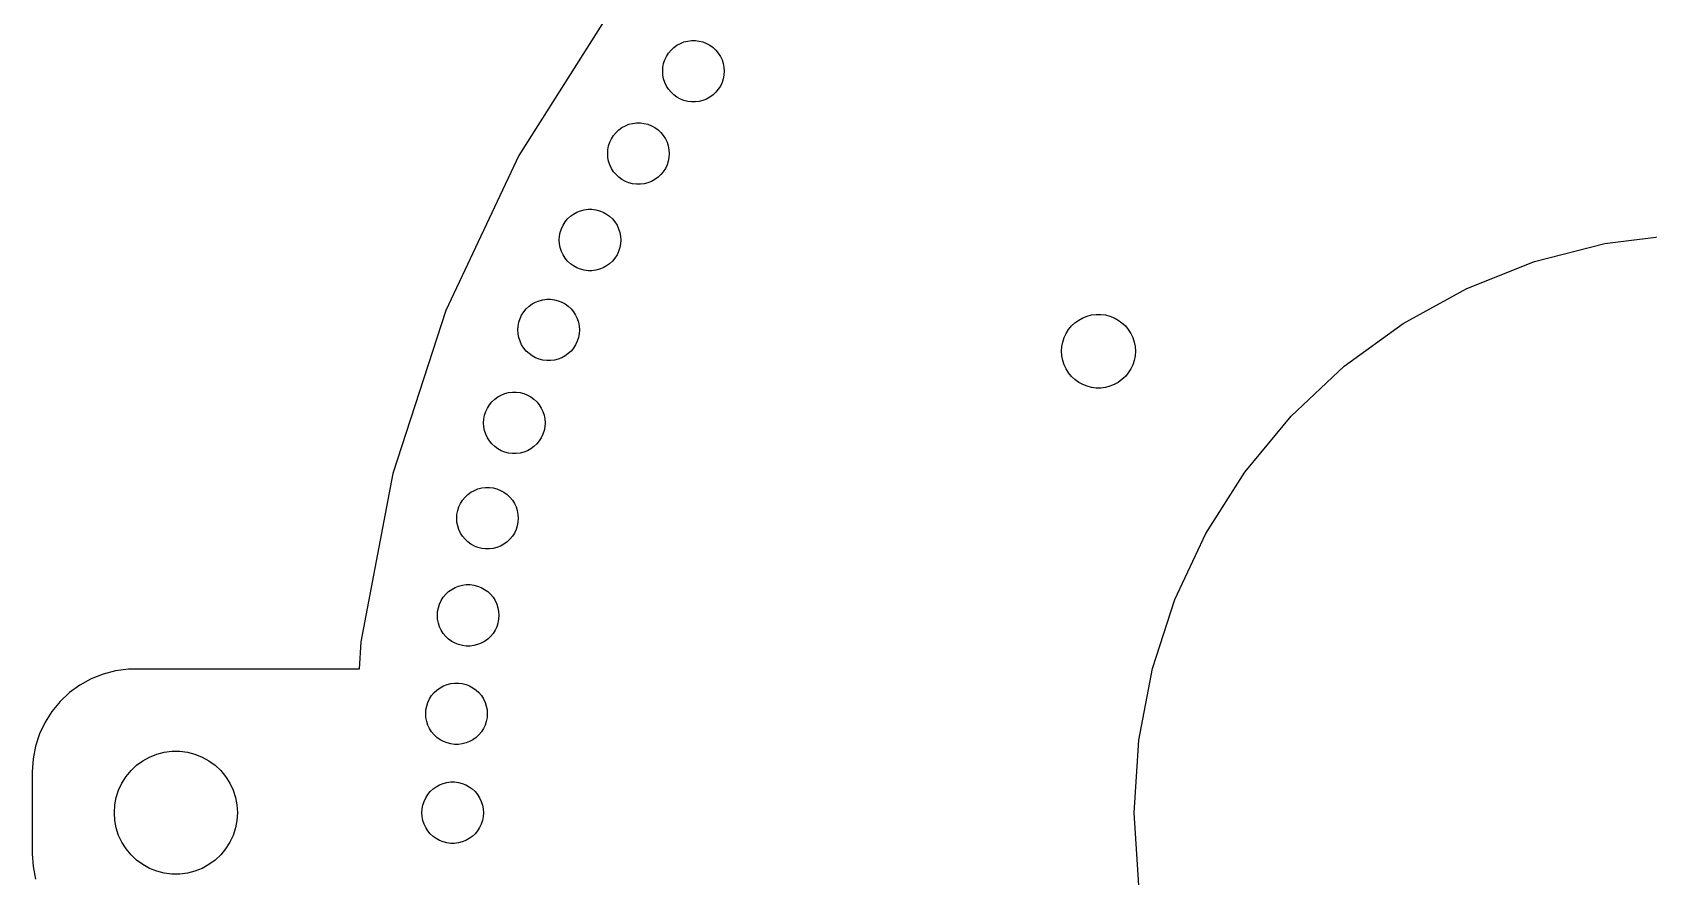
# Model space of a CAD drawing. Header units: metres. Extents: x -82 to 82, y -82 to 82.
# Drawn here: x -82 to -3.2, y -3.1 to 38 of the extents above; entities that cross this region are included whole.
import ezdxf

# ---------------------------------------------------------------- set-up
doc = ezdxf.new("R2010")
doc.units = ezdxf.units.M

msp = doc.modelspace()

# ---------------------------------------------------------------- linework, layer by layer
for p, q in [((-53.7996, 39.0877), (-58.2744, 32.0366)), ((-50.9681, 37.0305), (-50.848, 37.1756)), ((-50.848, 37.1756), (-50.7107, 37.3046)), ((-50.7107, 37.3046), (-50.5583, 37.4153)), ((-50.5583, 37.4153), (-50.3932, 37.506)), ((-50.3932, 37.506), (-50.2181, 37.5754)), ((-50.2181, 37.5754), (-50.0356, 37.6222)), ((-50.0356, 37.6222), (-49.8487, 37.6458)), ((-49.8487, 37.6458), (-49.6604, 37.6458)), ((-49.6604, 37.6458), (-49.4735, 37.6222)), ((-49.4735, 37.6222), (-49.291, 37.5754)), ((-49.291, 37.5754), (-49.1159, 37.506)), ((-49.1159, 37.506), (-48.9508, 37.4153)), ((-48.9508, 37.4153), (-48.7984, 37.3046)), ((-48.7984, 37.3046), (-48.6611, 37.1756)), ((-48.6611, 37.1756), (-48.541, 37.0305)), ((-51.2545, 36.1488), (-51.2427, 36.3368)), ((-51.2427, 36.3368), (-51.2074, 36.5218)), ((-51.2074, 36.5218), (-51.1492, 36.701)), ((-51.1492, 36.701), (-51.069, 36.8714)), ((-51.069, 36.8714), (-50.9681, 37.0305)), ((-48.541, 37.0305), (-48.4401, 36.8714)), ((-48.4401, 36.8714), (-48.3599, 36.701)), ((-48.3599, 36.701), (-48.3017, 36.5218)), ((-48.3017, 36.5218), (-48.2664, 36.3368)), ((-48.2664, 36.3368), (-48.2545, 36.1488)), ((-51.2427, 35.9608), (-51.2545, 36.1488)), ((-51.2074, 35.7758), (-51.2427, 35.9608)), ((-51.1492, 35.5966), (-51.2074, 35.7758)), ((-51.069, 35.4262), (-51.1492, 35.5966)), ((-48.3599, 35.5966), (-48.4401, 35.4262)), ((-48.3017, 35.7758), (-48.3599, 35.5966)), ((-48.2664, 35.9608), (-48.3017, 35.7758)), ((-48.2545, 36.1488), (-48.2664, 35.9608)), ((-50.9681, 35.2671), (-51.069, 35.4262)), ((-50.848, 35.122), (-50.9681, 35.2671)), ((-50.7107, 34.993), (-50.848, 35.122)), ((-50.5583, 34.8823), (-50.7107, 34.993)), ((-50.3932, 34.7915), (-50.5583, 34.8823)), ((-50.2181, 34.7222), (-50.3932, 34.7915)), ((-50.0356, 34.6754), (-50.2181, 34.7222)), ((-49.291, 34.7222), (-49.4735, 34.6754)), ((-49.1159, 34.7915), (-49.291, 34.7222)), ((-48.9508, 34.8823), (-49.1159, 34.7915)), ((-48.7984, 34.993), (-48.9508, 34.8823)), ((-48.6611, 35.122), (-48.7984, 34.993)), ((-48.541, 35.2671), (-48.6611, 35.122)), ((-48.4401, 35.4262), (-48.541, 35.2671)), ((-49.8487, 34.6517), (-50.0356, 34.6754)), ((-49.6604, 34.6517), (-49.8487, 34.6517)), ((-49.4735, 34.6754), (-49.6604, 34.6517)), ((-53.6509, 33.0153), (-53.5308, 33.1605)), ((-53.5308, 33.1605), (-53.3935, 33.2894)), ((-53.3935, 33.2894), (-53.2411, 33.4001)), ((-53.2411, 33.4001), (-53.076, 33.4909)), ((-53.076, 33.4909), (-52.9009, 33.5602)), ((-52.9009, 33.5602), (-52.7184, 33.6071)), ((-52.7184, 33.6071), (-52.5316, 33.6307)), ((-52.5316, 33.6307), (-52.3432, 33.6307)), ((-52.3432, 33.6307), (-52.1563, 33.6071)), ((-52.1563, 33.6071), (-51.9738, 33.5602)), ((-51.9738, 33.5602), (-51.7987, 33.4909)), ((-51.7987, 33.4909), (-51.6336, 33.4001)), ((-51.6336, 33.4001), (-51.4812, 33.2894)), ((-51.4812, 33.2894), (-51.3439, 33.1605)), ((-51.3439, 33.1605), (-51.2238, 33.0153)), ((-53.9255, 32.3217), (-53.8902, 32.5067)), ((-53.8902, 32.5067), (-53.832, 32.6858)), ((-53.832, 32.6858), (-53.7518, 32.8563)), ((-53.7518, 32.8563), (-53.6509, 33.0153)), ((-51.2238, 33.0153), (-51.1229, 32.8563)), ((-51.1229, 32.8563), (-51.0427, 32.6858)), ((-51.0427, 32.6858), (-50.9845, 32.5067)), ((-50.9845, 32.5067), (-50.9492, 32.3217)), ((-58.2744, 32.0366), (-61.8301, 24.4803)), ((-53.9374, 32.1337), (-53.9255, 32.3217)), ((-53.9255, 31.9456), (-53.9374, 32.1337)), ((-53.8902, 31.7606), (-53.9255, 31.9456)), ((-53.832, 31.5815), (-53.8902, 31.7606)), ((-53.7518, 31.411), (-53.832, 31.5815)), ((-51.0427, 31.5815), (-51.1229, 31.411)), ((-50.9845, 31.7606), (-51.0427, 31.5815)), ((-50.9492, 31.9456), (-50.9845, 31.7606)), ((-50.9492, 32.3217), (-50.9374, 32.1337)), ((-50.9374, 32.1337), (-50.9492, 31.9456)), ((-53.6509, 31.252), (-53.7518, 31.411)), ((-53.5308, 31.1068), (-53.6509, 31.252)), ((-53.3935, 30.9779), (-53.5308, 31.1068)), ((-53.2411, 30.8672), (-53.3935, 30.9779)), ((-53.076, 30.7764), (-53.2411, 30.8672)), ((-52.9009, 30.7071), (-53.076, 30.7764)), ((-51.7987, 30.7764), (-51.9738, 30.7071)), ((-51.6336, 30.8672), (-51.7987, 30.7764)), ((-51.4812, 30.9779), (-51.6336, 30.8672)), ((-51.3439, 31.1068), (-51.4812, 30.9779)), ((-51.2238, 31.252), (-51.3439, 31.1068)), ((-51.1229, 31.411), (-51.2238, 31.252)), ((-52.7184, 30.6602), (-52.9009, 30.7071)), ((-52.5316, 30.6366), (-52.7184, 30.6602)), ((-52.3432, 30.6366), (-52.5316, 30.6366)), ((-52.1563, 30.6602), (-52.3432, 30.6366)), ((-51.9738, 30.7071), (-52.1563, 30.6602)), ((-55.753, 29.0762), (-55.6006, 29.1869)), ((-55.6006, 29.1869), (-55.4356, 29.2776)), ((-55.4356, 29.2776), (-55.2604, 29.347)), ((-55.2604, 29.347), (-55.078, 29.3938)), ((-55.078, 29.3938), (-54.8911, 29.4174)), ((-54.8911, 29.4174), (-54.7027, 29.4174)), ((-54.7027, 29.4174), (-54.5158, 29.3938)), ((-54.5158, 29.3938), (-54.3334, 29.347)), ((-54.3334, 29.347), (-54.1582, 29.2776)), ((-54.1582, 29.2776), (-53.9931, 29.1869)), ((-53.9931, 29.1869), (-53.8408, 29.0762)), ((-56.2498, 28.2934), (-56.1916, 28.4726)), ((-56.1916, 28.4726), (-56.1114, 28.643)), ((-56.1114, 28.643), (-56.0104, 28.8021)), ((-56.0104, 28.8021), (-55.8904, 28.9472)), ((-55.8904, 28.9472), (-55.753, 29.0762)), ((-53.8408, 29.0762), (-53.7034, 28.9472)), ((-53.7034, 28.9472), (-53.5834, 28.8021)), ((-53.5834, 28.8021), (-53.4824, 28.643)), ((-53.4824, 28.643), (-53.4022, 28.4726)), ((-53.4022, 28.4726), (-53.344, 28.2934)), ((-56.2969, 27.9204), (-56.2851, 28.1084)), ((-56.2851, 27.7324), (-56.2969, 27.9204)), ((-56.2851, 28.1084), (-56.2498, 28.2934)), ((-56.2498, 27.5474), (-56.2851, 27.7324)), ((-53.344, 28.2934), (-53.3087, 28.1084)), ((-53.3087, 27.7324), (-53.344, 27.5474)), ((-53.3087, 28.1084), (-53.2969, 27.9204)), ((-53.2969, 27.9204), (-53.3087, 27.7324)), ((-8.72972, 26.8673), (-5.29352, 27.7496)), ((-5.29352, 27.7496), (-1.77382, 28.1942)), ((-56.1916, 27.3682), (-56.2498, 27.5474)), ((-56.1114, 27.1978), (-56.1916, 27.3682)), ((-56.0104, 27.0387), (-56.1114, 27.1978)), ((-55.8904, 26.8936), (-56.0104, 27.0387)), ((-55.753, 26.7646), (-55.8904, 26.8936)), ((-53.7034, 26.8936), (-53.8408, 26.7646)), ((-53.5834, 27.0387), (-53.7034, 26.8936)), ((-53.4824, 27.1978), (-53.5834, 27.0387)), ((-53.4022, 27.3682), (-53.4824, 27.1978)), ((-53.344, 27.5474), (-53.4022, 27.3682)), ((-12.0283, 25.5614), (-8.72972, 26.8673)), ((-55.6006, 26.6539), (-55.753, 26.7646)), ((-55.4356, 26.5632), (-55.6006, 26.6539)), ((-55.2604, 26.4938), (-55.4356, 26.5632)), ((-55.078, 26.447), (-55.2604, 26.4938)), ((-54.8911, 26.4234), (-55.078, 26.447)), ((-54.7027, 26.4234), (-54.8911, 26.4234)), ((-54.5158, 26.447), (-54.7027, 26.4234)), ((-54.3334, 26.4938), (-54.5158, 26.447)), ((-54.1582, 26.5632), (-54.3334, 26.4938)), ((-53.9931, 26.6539), (-54.1582, 26.5632)), ((-53.8408, 26.7646), (-53.9931, 26.6539)), ((-15.1371, 23.8523), (-12.0283, 25.5614)), ((-61.8301, 24.4803), (-64.4108, 16.5379)), ((-58.0321, 24.4167), (-57.912, 24.5618)), ((-57.912, 24.5618), (-57.7747, 24.6908)), ((-57.7747, 24.6908), (-57.6223, 24.8015)), ((-57.6223, 24.8015), (-57.4573, 24.8923)), ((-57.4573, 24.8923), (-57.2821, 24.9616)), ((-57.2821, 24.9616), (-57.0997, 25.0085)), ((-57.0997, 25.0085), (-56.9128, 25.0321)), ((-56.9128, 25.0321), (-56.7244, 25.0321)), ((-56.7244, 25.0321), (-56.5375, 25.0085)), ((-56.5375, 25.0085), (-56.3551, 24.9616)), ((-56.3551, 24.9616), (-56.1799, 24.8923)), ((-56.1799, 24.8923), (-56.0148, 24.8015)), ((-56.0148, 24.8015), (-55.8624, 24.6908)), ((-55.8624, 24.6908), (-55.7251, 24.5618)), ((-55.7251, 24.5618), (-55.6051, 24.4167)), ((-58.3186, 23.535), (-58.3068, 23.723)), ((-58.3068, 23.723), (-58.2715, 23.9081)), ((-58.2715, 23.9081), (-58.2133, 24.0872)), ((-58.2133, 24.0872), (-58.133, 24.2577)), ((-58.133, 24.2577), (-58.0321, 24.4167)), ((-55.6051, 24.4167), (-55.5041, 24.2577)), ((-55.5041, 24.2577), (-55.4239, 24.0872)), ((-55.4239, 24.0872), (-55.3657, 23.9081)), ((-55.3657, 23.9081), (-55.3304, 23.723)), ((-55.3304, 23.723), (-55.3186, 23.535)), ((-31.4562, 23.558), (-31.3121, 23.7322)), ((-31.3121, 23.7322), (-31.1474, 23.8869)), ((-31.1474, 23.8869), (-30.9645, 24.0198)), ((-30.9645, 24.0198), (-30.7664, 24.1287)), ((-30.7664, 24.1287), (-30.5562, 24.2119)), ((-30.5562, 24.2119), (-30.3373, 24.2681)), ((-30.3373, 24.2681), (-30.113, 24.2964)), ((-30.113, 24.2964), (-29.887, 24.2964)), ((-29.887, 24.2964), (-29.6627, 24.2681)), ((-29.6627, 24.2681), (-29.4438, 24.2119)), ((-29.4438, 24.2119), (-29.2336, 24.1287)), ((-29.2336, 24.1287), (-29.0355, 24.0198)), ((-29.0355, 24.0198), (-28.8526, 23.8869)), ((-28.8526, 23.8869), (-28.6879, 23.7322)), ((-28.6879, 23.7322), (-28.5438, 23.558)), ((-18.0072, 21.767), (-15.1371, 23.8523)), ((-58.3068, 23.347), (-58.3186, 23.535)), ((-58.2715, 23.162), (-58.3068, 23.347)), ((-58.2133, 22.9828), (-58.2715, 23.162)), ((-58.133, 22.8124), (-58.2133, 22.9828)), ((-55.4239, 22.9828), (-55.5041, 22.8124)), ((-55.3657, 23.162), (-55.4239, 22.9828)), ((-55.3304, 23.347), (-55.3657, 23.162)), ((-55.3186, 23.535), (-55.3304, 23.347)), ((-31.7858, 22.7256), (-31.7434, 22.9476)), ((-31.7434, 22.9476), (-31.6736, 23.1626)), ((-31.6736, 23.1626), (-31.5773, 23.3672)), ((-31.5773, 23.3672), (-31.4562, 23.558)), ((-28.5438, 23.558), (-28.4226, 23.3672)), ((-28.4226, 23.3672), (-28.3264, 23.1626)), ((-28.3264, 23.1626), (-28.2565, 22.9476)), ((-28.2565, 22.9476), (-28.2142, 22.7256)), ((-58.0321, 22.6534), (-58.133, 22.8124)), ((-57.912, 22.5082), (-58.0321, 22.6534)), ((-57.7747, 22.3793), (-57.912, 22.5082)), ((-57.6223, 22.2685), (-57.7747, 22.3793)), ((-57.4573, 22.1778), (-57.6223, 22.2685)), ((-57.2821, 22.1084), (-57.4573, 22.1778)), ((-57.0997, 22.0616), (-57.2821, 22.1084)), ((-56.3551, 22.1084), (-56.5375, 22.0616)), ((-56.1799, 22.1778), (-56.3551, 22.1084)), ((-56.0148, 22.2685), (-56.1799, 22.1778)), ((-55.8624, 22.3793), (-56.0148, 22.2685)), ((-55.7251, 22.5082), (-55.8624, 22.3793)), ((-55.6051, 22.6534), (-55.7251, 22.5082)), ((-55.5041, 22.8124), (-55.6051, 22.6534)), ((-31.8, 22.5), (-31.7858, 22.7256)), ((-31.7858, 22.2744), (-31.8, 22.5)), ((-31.7434, 22.0524), (-31.7858, 22.2744)), ((-28.2142, 22.2744), (-28.2565, 22.0524)), ((-28.2142, 22.7256), (-28.2, 22.5)), ((-28.2, 22.5), (-28.2142, 22.2744)), ((-56.9128, 22.038), (-57.0997, 22.0616)), ((-56.7244, 22.038), (-56.9128, 22.038)), ((-56.5375, 22.0616), (-56.7244, 22.038)), ((-31.6736, 21.8374), (-31.7434, 22.0524)), ((-31.5773, 21.6328), (-31.6736, 21.8374)), ((-31.4562, 21.442), (-31.5773, 21.6328)), ((-31.3121, 21.2678), (-31.4562, 21.442)), ((-28.5438, 21.442), (-28.6879, 21.2678)), ((-28.4226, 21.6328), (-28.5438, 21.442)), ((-28.3264, 21.8374), (-28.4226, 21.6328)), ((-28.2565, 22.0524), (-28.3264, 21.8374)), ((-20.5934, 19.3385), (-18.0072, 21.767)), ((-58.771, 20.478), (-58.5842, 20.5016)), ((-58.5842, 20.5016), (-58.3958, 20.5016)), ((-58.3958, 20.5016), (-58.2089, 20.478)), ((-31.1474, 21.1131), (-31.3121, 21.2678)), ((-30.9645, 20.9802), (-31.1474, 21.1131)), ((-30.7664, 20.8713), (-30.9645, 20.9802)), ((-30.5562, 20.7881), (-30.7664, 20.8713)), ((-30.3373, 20.7319), (-30.5562, 20.7881)), ((-30.113, 20.7036), (-30.3373, 20.7319)), ((-29.887, 20.7036), (-30.113, 20.7036)), ((-29.6627, 20.7319), (-29.887, 20.7036)), ((-29.4438, 20.7881), (-29.6627, 20.7319)), ((-29.2336, 20.8713), (-29.4438, 20.7881)), ((-29.0355, 20.9802), (-29.2336, 20.8713)), ((-28.8526, 21.1131), (-29.0355, 20.9802)), ((-28.6879, 21.2678), (-28.8526, 21.1131)), ((-59.8846, 19.5567), (-59.8044, 19.7272)), ((-59.8044, 19.7272), (-59.7035, 19.8862)), ((-59.7035, 19.8862), (-59.5834, 20.0314)), ((-59.5834, 20.0314), (-59.4461, 20.1603)), ((-59.4461, 20.1603), (-59.2937, 20.271)), ((-59.2937, 20.271), (-59.1286, 20.3618)), ((-59.1286, 20.3618), (-58.9535, 20.4311)), ((-58.9535, 20.4311), (-58.771, 20.478)), ((-58.2089, 20.478), (-58.0264, 20.4311)), ((-58.0264, 20.4311), (-57.8513, 20.3618)), ((-57.8513, 20.3618), (-57.6862, 20.271)), ((-57.6862, 20.271), (-57.5338, 20.1603)), ((-57.5338, 20.1603), (-57.3965, 20.0314)), ((-57.3965, 20.0314), (-57.2764, 19.8862)), ((-57.2764, 19.8862), (-57.1755, 19.7272)), ((-57.1755, 19.7272), (-57.0953, 19.5567)), ((-59.99, 19.0045), (-59.9781, 19.1925)), ((-59.9781, 18.8165), (-59.99, 19.0045)), ((-59.9781, 19.1925), (-59.9428, 19.3776)), ((-59.9428, 19.3776), (-59.8846, 19.5567)), ((-57.0953, 19.5567), (-57.0371, 19.3776)), ((-57.0371, 19.3776), (-57.0018, 19.1925)), ((-57.0018, 19.1925), (-56.99, 19.0045)), ((-56.99, 19.0045), (-57.0018, 18.8165)), ((-22.8547, 16.6049), (-20.5934, 19.3385)), ((-59.9428, 18.6315), (-59.9781, 18.8165)), ((-59.8846, 18.4523), (-59.9428, 18.6315)), ((-59.8044, 18.2819), (-59.8846, 18.4523)), ((-59.7035, 18.1229), (-59.8044, 18.2819)), ((-57.1755, 18.2819), (-57.2764, 18.1229)), ((-57.0953, 18.4523), (-57.1755, 18.2819)), ((-57.0371, 18.6315), (-57.0953, 18.4523)), ((-57.0018, 18.8165), (-57.0371, 18.6315)), ((-59.5834, 17.9777), (-59.7035, 18.1229)), ((-59.4461, 17.8488), (-59.5834, 17.9777)), ((-59.2937, 17.7381), (-59.4461, 17.8488)), ((-59.1286, 17.6473), (-59.2937, 17.7381)), ((-58.9535, 17.578), (-59.1286, 17.6473)), ((-58.771, 17.5311), (-58.9535, 17.578)), ((-58.5842, 17.5075), (-58.771, 17.5311)), ((-58.3958, 17.5075), (-58.5842, 17.5075)), ((-58.2089, 17.5311), (-58.3958, 17.5075)), ((-58.0264, 17.578), (-58.2089, 17.5311)), ((-57.8513, 17.6473), (-58.0264, 17.578)), ((-57.6862, 17.7381), (-57.8513, 17.6473)), ((-57.5338, 17.8488), (-57.6862, 17.7381)), ((-57.3965, 17.9777), (-57.5338, 17.8488)), ((-57.2764, 18.1229), (-57.3965, 17.9777)), ((-24.7557, 13.6095), (-22.8547, 16.6049)), ((-64.4108, 16.5379), (-65.9756, 8.33466)), ((-60.4394, 15.7141), (-60.2643, 15.7835)), ((-60.2643, 15.7835), (-60.0818, 15.8303)), ((-60.0818, 15.8303), (-59.8949, 15.8539)), ((-59.8949, 15.8539), (-59.7066, 15.8539)), ((-59.7066, 15.8539), (-59.5197, 15.8303)), ((-59.5197, 15.8303), (-59.3372, 15.7835)), ((-59.3372, 15.7835), (-59.1621, 15.7141)), ((-61.1954, 14.9091), (-61.1152, 15.0795)), ((-61.1152, 15.0795), (-61.0143, 15.2386)), ((-61.0143, 15.2386), (-60.8942, 15.3837)), ((-60.8942, 15.3837), (-60.7569, 15.5126)), ((-60.7569, 15.5126), (-60.6045, 15.6234)), ((-60.6045, 15.6234), (-60.4394, 15.7141)), ((-59.1621, 15.7141), (-58.997, 15.6234)), ((-58.997, 15.6234), (-58.8446, 15.5126)), ((-58.8446, 15.5126), (-58.7073, 15.3837)), ((-58.7073, 15.3837), (-58.5872, 15.2386)), ((-58.5872, 15.2386), (-58.4863, 15.0795)), ((-58.4863, 15.0795), (-58.4061, 14.9091)), ((-61.3008, 14.3569), (-61.2889, 14.5449)), ((-61.2889, 14.1689), (-61.3008, 14.3569)), ((-61.2889, 14.5449), (-61.2536, 14.7299)), ((-61.2536, 14.7299), (-61.1954, 14.9091)), ((-58.4061, 14.9091), (-58.3479, 14.7299)), ((-58.3479, 14.7299), (-58.3126, 14.5449)), ((-58.3126, 14.5449), (-58.3008, 14.3569)), ((-58.3008, 14.3569), (-58.3126, 14.1689)), ((-61.2536, 13.9838), (-61.2889, 14.1689)), ((-61.1954, 13.8047), (-61.2536, 13.9838)), ((-61.1152, 13.6342), (-61.1954, 13.8047)), ((-61.0143, 13.4752), (-61.1152, 13.6342)), ((-60.8942, 13.3301), (-61.0143, 13.4752)), ((-58.5872, 13.4752), (-58.7073, 13.3301)), ((-58.4863, 13.6342), (-58.5872, 13.4752)), ((-58.4061, 13.8047), (-58.4863, 13.6342)), ((-58.3479, 13.9838), (-58.4061, 13.8047)), ((-58.3126, 14.1689), (-58.3479, 13.9838)), ((-26.2662, 10.3995), (-24.7557, 13.6095)), ((-60.7569, 13.2011), (-60.8942, 13.3301)), ((-60.6045, 13.0904), (-60.7569, 13.2011)), ((-60.4394, 12.9996), (-60.6045, 13.0904)), ((-60.2643, 12.9303), (-60.4394, 12.9996)), ((-60.0818, 12.8835), (-60.2643, 12.9303)), ((-59.8949, 12.8598), (-60.0818, 12.8835)), ((-59.7066, 12.8598), (-59.8949, 12.8598)), ((-59.5197, 12.8835), (-59.7066, 12.8598)), ((-59.3372, 12.9303), (-59.5197, 12.8835)), ((-59.1621, 12.9996), (-59.3372, 12.9303)), ((-58.997, 13.0904), (-59.1621, 12.9996)), ((-58.8446, 13.2011), (-58.997, 13.0904)), ((-58.7073, 13.3301), (-58.8446, 13.2011)), ((-61.3815, 10.978), (-61.2064, 11.0473)), ((-61.2064, 11.0473), (-61.0239, 11.0941)), ((-61.0239, 11.0941), (-60.837, 11.1178)), ((-60.837, 11.1178), (-60.6486, 11.1178)), ((-60.6486, 11.1178), (-60.4618, 11.0941)), ((-60.4618, 11.0941), (-60.2793, 11.0473)), ((-60.2793, 11.0473), (-60.1042, 10.978)), ((-62.1375, 10.1729), (-62.0573, 10.3433)), ((-62.0573, 10.3433), (-61.9564, 10.5024)), ((-61.9564, 10.5024), (-61.8363, 10.6475)), ((-61.8363, 10.6475), (-61.699, 10.7765)), ((-61.699, 10.7765), (-61.5466, 10.8872)), ((-61.5466, 10.8872), (-61.3815, 10.978)), ((-60.1042, 10.978), (-59.9391, 10.8872)), ((-59.9391, 10.8872), (-59.7867, 10.7765)), ((-59.7867, 10.7765), (-59.6494, 10.6475)), ((-59.6494, 10.6475), (-59.5293, 10.5024)), ((-59.5293, 10.5024), (-59.4284, 10.3433)), ((-59.4284, 10.3433), (-59.3482, 10.1729)), ((-27.3625, 7.02548), (-26.2662, 10.3995)), ((-62.2428, 9.62071), (-62.231, 9.80872)), ((-62.231, 9.43271), (-62.2428, 9.62071)), ((-62.231, 9.80872), (-62.1957, 9.99374)), ((-62.1957, 9.99374), (-62.1375, 10.1729)), ((-59.3482, 10.1729), (-59.2899, 9.99374)), ((-59.2899, 9.99374), (-59.2547, 9.80872)), ((-59.2547, 9.80872), (-59.2428, 9.62071)), ((-59.2428, 9.62071), (-59.2547, 9.43271)), ((-62.1957, 9.24768), (-62.231, 9.43271)), ((-62.1375, 9.06853), (-62.1957, 9.24768)), ((-62.0573, 8.89809), (-62.1375, 9.06853)), ((-61.9564, 8.73903), (-62.0573, 8.89809)), ((-61.8363, 8.59389), (-61.9564, 8.73903)), ((-59.5293, 8.73903), (-59.6494, 8.59389)), ((-59.4284, 8.89809), (-59.5293, 8.73903)), ((-59.3482, 9.06853), (-59.4284, 8.89809)), ((-59.2899, 9.24768), (-59.3482, 9.06853)), ((-59.2547, 9.43271), (-59.2899, 9.24768)), ((-65.9756, 8.33466), (-66.0602, 6.99013)), ((-61.699, 8.46494), (-61.8363, 8.59389)), ((-61.5466, 8.35422), (-61.699, 8.46494)), ((-61.3815, 8.26347), (-61.5466, 8.35422)), ((-61.2064, 8.19412), (-61.3815, 8.26347)), ((-61.0239, 8.14728), (-61.2064, 8.19412)), ((-60.837, 8.12367), (-61.0239, 8.14728)), ((-60.6486, 8.12367), (-60.837, 8.12367)), ((-60.4618, 8.14728), (-60.6486, 8.12367)), ((-60.2793, 8.19412), (-60.4618, 8.14728)), ((-60.1042, 8.26347), (-60.2793, 8.19412)), ((-59.9391, 8.35422), (-60.1042, 8.26347)), ((-59.7867, 8.46494), (-59.9391, 8.35422)), ((-59.6494, 8.59389), (-59.7867, 8.46494)), ((-79.1289, 6.52412), (-79.6791, 6.22163)), ((-78.5451, 6.75528), (-79.1289, 6.52412)), ((-77.9369, 6.91142), (-78.5451, 6.75528)), ((-77.3139, 6.99013), (-77.9369, 6.91142)), ((-66.0602, 6.99013), (-77.3139, 6.99013)), ((-61.5915, 6.29866), (-61.4046, 6.32227)), ((-61.4046, 6.32227), (-61.2162, 6.32227)), ((-61.2162, 6.32227), (-61.0293, 6.29866)), ((-28.0272, 3.54065), (-27.3625, 7.02548)), ((-80.1871, 5.85255), (-80.6448, 5.42273)), ((-79.6791, 6.22163), (-80.1871, 5.85255)), ((-62.7051, 5.37741), (-62.6249, 5.54785)), ((-62.6249, 5.54785), (-62.5239, 5.70691)), ((-62.5239, 5.70691), (-62.4039, 5.85205)), ((-62.4039, 5.85205), (-62.2665, 5.981)), ((-62.2665, 5.981), (-62.1142, 6.09172)), ((-62.1142, 6.09172), (-61.9491, 6.18246)), ((-61.9491, 6.18246), (-61.7739, 6.25182)), ((-61.7739, 6.25182), (-61.5915, 6.29866)), ((-61.0293, 6.29866), (-60.8469, 6.25182)), ((-60.8469, 6.25182), (-60.6717, 6.18246)), ((-60.6717, 6.18246), (-60.5067, 6.09172)), ((-60.5067, 6.09172), (-60.3543, 5.981)), ((-60.3543, 5.981), (-60.217, 5.85205)), ((-60.217, 5.85205), (-60.0969, 5.70691)), ((-60.0969, 5.70691), (-59.996, 5.54785)), ((-59.996, 5.54785), (-59.9157, 5.37741)), ((-81.0451, 4.93892), (-81.3815, 4.40877)), ((-80.6448, 5.42273), (-81.0451, 4.93892)), ((-62.8104, 4.82523), (-62.7986, 5.01323)), ((-62.7986, 4.63722), (-62.8104, 4.82523)), ((-62.7986, 5.01323), (-62.7633, 5.19826)), ((-62.7633, 5.19826), (-62.7051, 5.37741)), ((-59.9157, 5.37741), (-59.8575, 5.19826)), ((-59.8575, 5.19826), (-59.8222, 5.01323)), ((-59.8222, 5.01323), (-59.8104, 4.82523)), ((-59.8104, 4.82523), (-59.8222, 4.63722)), ((-81.3815, 4.40877), (-81.6489, 3.84062)), ((-62.7633, 4.45219), (-62.7986, 4.63722)), ((-62.7051, 4.27304), (-62.7633, 4.45219)), ((-62.6249, 4.1026), (-62.7051, 4.27304)), ((-62.5239, 3.94354), (-62.6249, 4.1026)), ((-62.4039, 3.7984), (-62.5239, 3.94354)), ((-60.0969, 3.94354), (-60.217, 3.7984)), ((-59.996, 4.1026), (-60.0969, 3.94354)), ((-59.9157, 4.27304), (-59.996, 4.1026)), ((-59.8575, 4.45219), (-59.9157, 4.27304)), ((-59.8222, 4.63722), (-59.8575, 4.45219)), ((-81.8429, 3.24344), (-81.9606, 2.62666)), ((-81.6489, 3.84062), (-81.8429, 3.24344)), ((-62.2665, 3.66946), (-62.4039, 3.7984)), ((-62.1142, 3.55873), (-62.2665, 3.66946)), ((-61.9491, 3.46799), (-62.1142, 3.55873)), ((-61.7739, 3.39864), (-61.9491, 3.46799)), ((-61.5915, 3.35179), (-61.7739, 3.39864)), ((-61.4046, 3.32819), (-61.5915, 3.35179)), ((-61.2162, 3.32819), (-61.4046, 3.32819)), ((-61.0293, 3.35179), (-61.2162, 3.32819)), ((-60.8469, 3.39864), (-61.0293, 3.35179)), ((-60.6717, 3.46799), (-60.8469, 3.39864)), ((-60.5067, 3.55873), (-60.6717, 3.46799)), ((-60.3543, 3.66946), (-60.5067, 3.55873)), ((-60.217, 3.7984), (-60.3543, 3.66946)), ((-28.25, 0), (-28.0272, 3.54065)), ((-81.9606, 2.62666), (-82, 2)), ((-76.9123, 2.31154), (-76.6075, 2.53297)), ((-76.6075, 2.53297), (-76.2773, 2.71448)), ((-76.2773, 2.71448), (-75.927, 2.85316)), ((-75.927, 2.85316), (-75.5621, 2.94685)), ((-75.5621, 2.94685), (-75.1884, 2.99408)), ((-75.1884, 2.99408), (-74.8116, 2.99408)), ((-74.8116, 2.99408), (-74.4379, 2.94685)), ((-74.4379, 2.94685), (-74.073, 2.85316)), ((-74.073, 2.85316), (-73.7227, 2.71448)), ((-73.7227, 2.71448), (-73.3925, 2.53297)), ((-73.3925, 2.53297), (-73.0877, 2.31154)), ((-82, 2), (-82, -2)), ((-77.6289, 1.44525), (-77.427, 1.76335)), ((-77.427, 1.76335), (-77.1869, 2.05363)), ((-77.1869, 2.05363), (-76.9123, 2.31154)), ((-73.0877, 2.31154), (-72.8131, 2.05363)), ((-72.8131, 2.05363), (-72.573, 1.76335)), ((-72.573, 1.76335), (-72.3711, 1.44525)), ((-77.9057, 0.74606), (-77.7893, 1.10437)), ((-77.7893, 1.10437), (-77.6289, 1.44525)), ((-72.3711, 1.44525), (-72.2107, 1.10437)), ((-72.2107, 1.10437), (-72.0943, 0.74606)), ((-62.8145, 0.72263), (-62.7135, 0.88167)), ((-62.7135, 0.88167), (-62.5934, 1.02681)), ((-62.5934, 1.02681), (-62.4561, 1.15576)), ((-62.4561, 1.15576), (-62.3037, 1.26648)), ((-62.3037, 1.26648), (-62.1387, 1.35724)), ((-62.1387, 1.35724), (-61.9635, 1.42657)), ((-61.9635, 1.42657), (-61.7811, 1.47342)), ((-61.7811, 1.47342), (-61.5942, 1.49704)), ((-61.5942, 1.49704), (-61.4058, 1.49704)), ((-61.4058, 1.49704), (-61.2189, 1.47342)), ((-61.2189, 1.47342), (-61.0365, 1.42657)), ((-61.0365, 1.42657), (-60.8613, 1.35724)), ((-60.8613, 1.35724), (-60.6963, 1.26648)), ((-60.6963, 1.26648), (-60.5439, 1.15576)), ((-60.5439, 1.15576), (-60.4065, 1.02681)), ((-60.4065, 1.02681), (-60.2865, 0.88167)), ((-60.2865, 0.88167), (-60.1855, 0.72263)), ((-78, 0), (-77.9763, 0.37599)), ((-77.9763, -0.37599), (-78, 0)), ((-77.9763, 0.37599), (-77.9057, 0.74606)), ((-72.0943, 0.74606), (-72.0237, 0.37599)), ((-72.0237, 0.37599), (-72, 0)), ((-72, 0), (-72.0237, -0.37599)), ((-63, 0), (-62.9882, 0.18799)), ((-62.9882, -0.18799), (-63, 0)), ((-62.9882, 0.18799), (-62.9529, 0.37303)), ((-62.9529, 0.37303), (-62.8947, 0.55219)), ((-62.8947, 0.55219), (-62.8145, 0.72263)), ((-60.1855, 0.72263), (-60.1053, 0.55219)), ((-60.1053, 0.55219), (-60.0471, 0.37303)), ((-60.0471, 0.37303), (-60.0118, 0.18799)), ((-60.0118, 0.18799), (-60, 0)), ((-60, 0), (-60.0118, -0.18799)), ((-28.0272, -3.54065), (-28.25, 0)), ((-77.9057, -0.74606), (-77.9763, -0.37599)), ((-77.7893, -1.10437), (-77.9057, -0.74606)), ((-72.0943, -0.74606), (-72.2107, -1.10437)), ((-72.0237, -0.37599), (-72.0943, -0.74606)), ((-62.9529, -0.37303), (-62.9882, -0.18799)), ((-62.8947, -0.55219), (-62.9529, -0.37303)), ((-62.8145, -0.72263), (-62.8947, -0.55219)), ((-62.7135, -0.88167), (-62.8145, -0.72263)), ((-60.1855, -0.72263), (-60.2865, -0.88167)), ((-60.1053, -0.55219), (-60.1855, -0.72263)), ((-60.0471, -0.37303), (-60.1053, -0.55219)), ((-60.0118, -0.18799), (-60.0471, -0.37303)), ((-77.6289, -1.44525), (-77.7893, -1.10437)), ((-77.427, -1.76335), (-77.6289, -1.44525)), ((-72.3711, -1.44525), (-72.573, -1.76335)), ((-72.2107, -1.10437), (-72.3711, -1.44525)), ((-62.5934, -1.02681), (-62.7135, -0.88167)), ((-62.4561, -1.15576), (-62.5934, -1.02681)), ((-62.3037, -1.26648), (-62.4561, -1.15576)), ((-62.1387, -1.35724), (-62.3037, -1.26648)), ((-61.9635, -1.42657), (-62.1387, -1.35724)), ((-61.7811, -1.47342), (-61.9635, -1.42657)), ((-61.5942, -1.49704), (-61.7811, -1.47342)), ((-61.4058, -1.49704), (-61.5942, -1.49704)), ((-61.2189, -1.47342), (-61.4058, -1.49704)), ((-61.0365, -1.42657), (-61.2189, -1.47342)), ((-60.8613, -1.35724), (-61.0365, -1.42657)), ((-60.6963, -1.26648), (-60.8613, -1.35724)), ((-60.5439, -1.15576), (-60.6963, -1.26648)), ((-60.4065, -1.02681), (-60.5439, -1.15576)), ((-60.2865, -0.88167), (-60.4065, -1.02681)), ((-82, -2), (-81.9606, -2.62666)), ((-77.1869, -2.05363), (-77.427, -1.76335)), ((-76.9123, -2.31154), (-77.1869, -2.05363)), ((-76.6075, -2.53297), (-76.9123, -2.31154)), ((-73.0877, -2.31154), (-73.3925, -2.53297)), ((-72.8131, -2.05363), (-73.0877, -2.31154)), ((-72.573, -1.76335), (-72.8131, -2.05363)), ((-81.9606, -2.62666), (-81.8429, -3.24344)), ((-76.2773, -2.71448), (-76.6075, -2.53297)), ((-75.927, -2.85316), (-76.2773, -2.71448)), ((-75.5621, -2.94685), (-75.927, -2.85316)), ((-75.1884, -2.99408), (-75.5621, -2.94685)), ((-74.8116, -2.99408), (-75.1884, -2.99408)), ((-74.4379, -2.94685), (-74.8116, -2.99408)), ((-74.073, -2.85316), (-74.4379, -2.94685)), ((-73.7227, -2.71448), (-74.073, -2.85316)), ((-73.3925, -2.53297), (-73.7227, -2.71448))]:
    msp.add_line(p, q)

doc.saveas('drawing.dxf')
